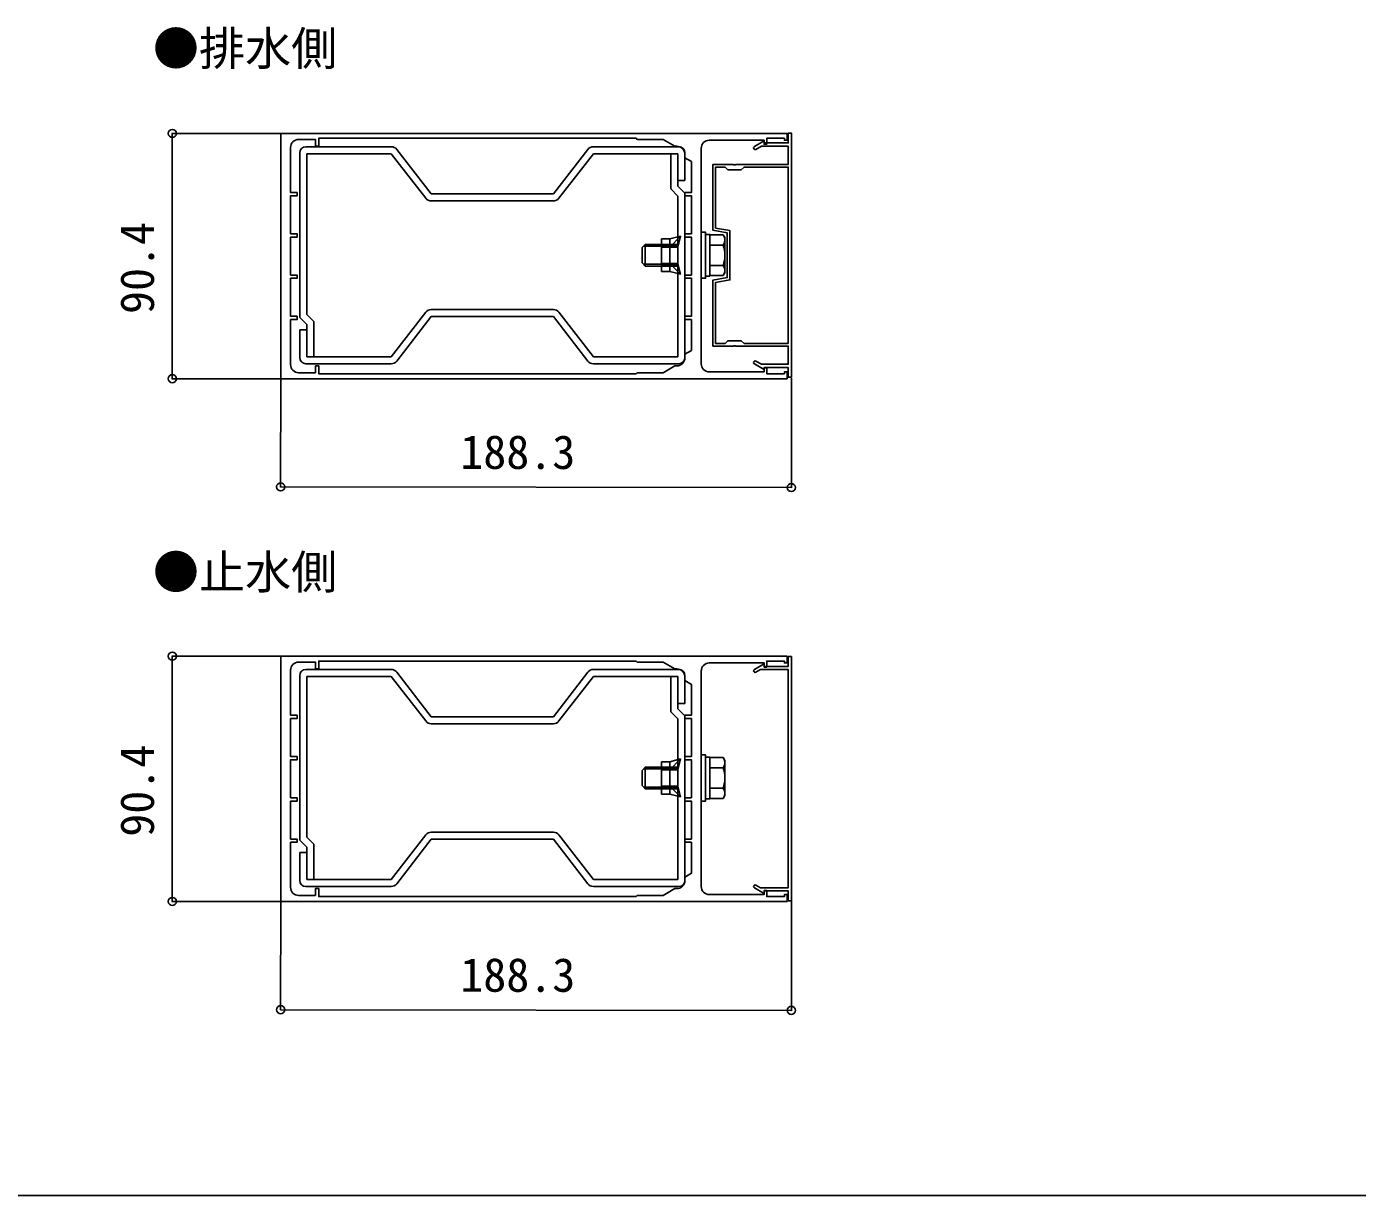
# Model space of a CAD drawing. Units: millimetres, scale not verified, with parts at other scales. Extents: x -8750 to 8750, y -12999 to 12940.
# Drawn here: x -3844 to 1063, y 476 to 4784 of the extents above; entities that cross this region are included whole.
import ezdxf
from ezdxf.enums import TextEntityAlignment as Align

# ---------------------------------------------------------------- set-up
doc = ezdxf.new("R2010")
doc.units = ezdxf.units.MM
doc.header["$LTSCALE"] = 70
for name, color, linetype in [('0-2_USER1', 3, 'Continuous'), ('0-3_YKK_11', 7, 'Continuous'), ('0-5_YKK_13', 4, 'Continuous'), ('0-7_YKK_D', 6, 'Continuous'), ('0-9_YSS_K', 3, 'Continuous')]:
    doc.layers.add(name, color=color, linetype=linetype)
doc.styles.add('ＭＳ ゴシック', font='')
doc.styles.get('ＭＳ ゴシック').set_extended_font_data('MS Gothic')

msp = doc.modelspace()

# ---------------------------------------------------------------- linework, layer by layer
at = {"layer": '0-3_YKK_11'}
for p, q in [((-1356.74, 4335.14), (-1356.74, 3541.14)), ((-1356.74, 2408.2), (-1356.74, 1614.2))]:
    msp.add_line(p, q, dxfattribs=at)
for points in [[(-2906.74, 4390.14), (-1039.74, 4390.14), (-1039.74, 4365.14), (-1049.74, 4365.14), (-1049.74, 4372.14), (-1114.74, 4372.14), (-1114.74, 4350.14), (-1124.74, 4350.14), (-1124.74, 4365.14), (-1326.74, 4365.14)], [(-1326.74, 3511.14), (-1124.74, 3511.14), (-1124.74, 3526.14), (-1114.74, 3526.14), (-1114.74, 3504.14), (-1049.74, 3504.14), (-1049.74, 3511.14), (-1039.74, 3511.14), (-1039.74, 3486.14), (-2906.74, 3486.14), (-2906.74, 4390.14)], [(-1596.74, 4372.14), (-2766.74, 4372.14), (-2766.74, 4343.14), (-2778.74, 4343.14), (-2778.74, 4368.14), (-2840.74, 4368.14)], [(-1446.74, 4343.14), (-1453.44, 4343.14), (-1496.74, 4368.14), (-1592.74, 4368.14), (-1596.74, 4372.14)], [(-1023.74, 3491.14), (-1023.74, 4391.14), (-1035.74, 4391.14), (-1035.74, 4355.14), (-1124.74, 4355.14), (-1124.74, 4359.98), (-1127.01, 4361.29), (-1160.74, 4341.82)], [(-2870.74, 4338.14), (-2870.74, 4172.14), (-2846.74, 4172.14), (-2846.74, 4160.14), (-2870.74, 4160.14), (-2870.74, 4020.14), (-2846.74, 4020.14), (-2846.74, 4008.14), (-2870.74, 4008.14), (-2870.74, 3868.14), (-2846.74, 3868.14), (-2846.74, 3856.14), (-2870.74, 3856.14), (-2870.74, 3716.14), (-2846.74, 3716.14), (-2846.74, 3704.14), (-2870.74, 3704.14), (-2870.74, 3538.14)], [(-1154.74, 4331.43), (-1134.45, 4343.14), (-1035.74, 4343.14), (-1035.74, 4276.14), (-1229.15, 4276.14), (-1230.99, 4274.94), (-1236.49, 4274.94), (-1238.32, 4276.14), (-1313.74, 4276.14), (-1313.74, 4032.98), (-1260.74, 4023.64), (-1260.74, 3858.64), (-1313.74, 3849.29), (-1313.74, 3606.14), (-1238.32, 3606.14), (-1236.49, 3607.34), (-1230.99, 3607.34), (-1229.15, 3606.14), (-1035.74, 3606.14), (-1035.74, 3539.14), (-1134.45, 3539.14), (-1154.74, 3550.85)], [(-1416.74, 3563.14), (-1416.74, 3576.14), (-1392.74, 3589.99), (-1392.74, 3704.14), (-1416.74, 3704.14), (-1416.74, 3716.14), (-1392.74, 3716.14), (-1392.74, 3856.14), (-1416.74, 3856.14), (-1416.74, 3868.14), (-1392.74, 3868.14), (-1392.74, 4008.14), (-1416.74, 4008.14), (-1416.74, 4020.14), (-1392.74, 4020.14), (-1392.74, 4160.14), (-1416.74, 4160.14), (-1416.74, 4172.14), (-1392.74, 4172.14), (-1392.74, 4286.28), (-1416.74, 4300.14), (-1416.74, 4313.14)], [(-2840.74, 3508.14), (-2778.74, 3508.14), (-2778.74, 3533.14), (-2766.74, 3533.14), (-2766.74, 3504.14), (-1596.74, 3504.14), (-1592.74, 3508.14), (-1496.74, 3508.14), (-1453.44, 3533.14), (-1446.74, 3533.14)], [(-1160.74, 3540.46), (-1127.01, 3520.98), (-1124.74, 3522.29), (-1124.74, 3527.14), (-1035.74, 3527.14), (-1035.74, 3491.14), (-1023.74, 3491.14)], [(-2906.74, 2463.2), (-1039.74, 2463.2), (-1039.74, 2438.2), (-1049.74, 2438.2), (-1049.74, 2445.2), (-1114.74, 2445.2), (-1114.74, 2423.2), (-1124.74, 2423.2), (-1124.74, 2438.2), (-1326.74, 2438.2)], [(-1326.74, 1584.2), (-1124.74, 1584.2), (-1124.74, 1599.2), (-1114.74, 1599.2), (-1114.74, 1577.2), (-1049.74, 1577.2), (-1049.74, 1584.2), (-1039.74, 1584.2), (-1039.74, 1559.2), (-2906.74, 1559.2), (-2906.74, 2463.2)], [(-1023.74, 1561.7), (-1023.74, 2461.7), (-1035.74, 2461.7), (-1035.74, 2425.7), (-1124.74, 2425.7), (-1124.74, 2432.55), (-1127.01, 2433.86), (-1160.74, 2414.38)], [(-2870.74, 2411.2), (-2870.74, 2245.2), (-2846.74, 2245.2), (-2846.74, 2233.2), (-2870.74, 2233.2), (-2870.74, 2093.2), (-2846.74, 2093.2), (-2846.74, 2081.2), (-2870.74, 2081.2), (-2870.74, 1941.2), (-2846.74, 1941.2), (-2846.74, 1929.2), (-2870.74, 1929.2), (-2870.74, 1789.2), (-2846.74, 1789.2), (-2846.74, 1777.2), (-2870.74, 1777.2), (-2870.74, 1611.2)], [(-1596.74, 2445.2), (-2766.74, 2445.2), (-2766.74, 2416.2), (-2778.74, 2416.2), (-2778.74, 2441.2), (-2840.74, 2441.2)], [(-1446.74, 2416.2), (-1453.44, 2416.2), (-1496.74, 2441.2), (-1592.74, 2441.2), (-1596.74, 2445.2)], [(-1154.74, 2403.99), (-1137.91, 2413.7), (-1035.74, 2413.7), (-1035.74, 1609.7), (-1137.91, 1609.7), (-1154.74, 1619.41)], [(-1416.74, 1636.2), (-1416.74, 1649.2), (-1392.74, 1663.06), (-1392.74, 1777.2), (-1416.74, 1777.2), (-1416.74, 1789.2), (-1392.74, 1789.2), (-1392.74, 1929.2), (-1416.74, 1929.2), (-1416.74, 1941.2), (-1392.74, 1941.2), (-1392.74, 2081.2), (-1416.74, 2081.2), (-1416.74, 2093.2), (-1392.74, 2093.2), (-1392.74, 2233.2), (-1416.74, 2233.2), (-1416.74, 2245.2), (-1392.74, 2245.2), (-1392.74, 2359.34), (-1416.74, 2373.2), (-1416.74, 2386.2)], [(-2840.74, 1581.2), (-2778.74, 1581.2), (-2778.74, 1606.2), (-2766.74, 1606.2), (-2766.74, 1577.2), (-1596.74, 1577.2), (-1592.74, 1581.2), (-1496.74, 1581.2), (-1453.44, 1606.2), (-1446.74, 1606.2)], [(-1160.74, 1609.02), (-1127.01, 1589.55), (-1124.74, 1590.86), (-1124.74, 1597.7), (-1035.74, 1597.7), (-1035.74, 1561.7), (-1023.74, 1561.7)]]:
    msp.add_lwpolyline(points, dxfattribs=at)
msp.add_lwpolyline([(-1035.74, 3616.14), (-1035.74, 4266.14), (-1198.74, 4266.14), (-1208.74, 4256.14), (-1258.74, 4256.14), (-1268.74, 4266.14), (-1303.74, 4266.14), (-1303.74, 4041.37), (-1250.74, 4032.03), (-1250.74, 3850.25), (-1303.74, 3840.9), (-1303.74, 3616.14), (-1268.74, 3616.14), (-1258.74, 3626.14), (-1208.74, 3626.14), (-1198.74, 3616.14)], close=True, dxfattribs=at)
for centre, radius, start, end in [((-2840.74, 4338.14), 30, 90.00001, 179.99999), ((-1446.74, 4313.14), 30, 0.00001, 89.99999), ((-1326.74, 4335.14), 30, 90.00001, 179.99999), ((-1157.74, 4336.62), 6, 120, 300.00002), ((-2840.74, 3538.14), 30, 180.00001, 269.99999), ((-1446.74, 3563.14), 30, 270.00001, 359.99999), ((-1326.74, 3541.14), 30, 180.00001, 269.99999), ((-1157.74, 3545.65), 6, 59.99998, 240), ((-2840.74, 2411.2), 30, 90.00001, 179.99999), ((-1446.74, 2386.2), 30, 0.00001, 89.99999), ((-1326.74, 2408.2), 30, 90.00001, 179.99999), ((-1157.74, 2409.18), 6, 120, 300.00002), ((-1446.74, 1636.2), 30, 270.00001, 359.99999), ((-1157.74, 1614.22), 6, 59.99998, 240), ((-2840.74, 1611.2), 30, 180.00001, 269.99999), ((-1326.74, 1614.2), 30, 180.00001, 269.99999)]:
    msp.add_arc(centre, radius, start, end, dxfattribs=at)
at = {"layer": '0-5_YKK_13'}
for p, q in [((-2836.74, 4318.14), (-2836.74, 3712.14)), ((-2499.47, 4341.14), (-2813.74, 4341.14)), ((-2478.93, 4331.08), (-2351.74, 4167.14)), ((-1774.54, 4331.08), (-1901.74, 4167.14)), ((-1754, 4341.14), (-1439.74, 4341.14)), ((-1416.74, 4318.14), (-1416.74, 4216.14)), ((-2810.74, 4315.14), (-2810.74, 3722.91)), ((-2499.47, 4315.14), (-2810.74, 4315.14)), ((-2499.47, 4315.14), (-2372.28, 4151.2)), ((-1754, 4315.14), (-1881.2, 4151.2)), ((-1754, 4315.14), (-1442.74, 4315.14)), ((-1468.74, 4185.37), (-1468.74, 4315.14)), ((-1442.74, 4196.14), (-1442.74, 4315.14)), ((-1468.74, 4185.37), (-1442.74, 4159.37)), ((-1416.74, 4216.14), (-1442.74, 4216.14)), ((-1442.74, 4196.14), (-1416.74, 4170.14)), ((-2351.74, 4167.14), (-1901.74, 4167.14)), ((-1901.74, 4141.14), (-2351.74, 4141.14)), ((-1442.74, 3567.14), (-1442.74, 4159.37)), ((-1416.74, 3564.14), (-1416.74, 4170.14)), ((-1574.74, 3969.14), (-1562.74, 3981.14)), ((-1569.22, 3974.66), (-1442.74, 3974.66)), ((-1562.74, 3981.14), (-1562.74, 3901.14)), ((-1442.74, 3981.14), (-1562.74, 3981.14)), ((-1502.74, 4001.14), (-1502.74, 3881.14)), ((-1472.74, 4001.14), (-1502.74, 4001.14)), ((-1502.74, 3981.14), (-1442.74, 3981.14)), ((-1502.74, 3976.14), (-1442.74, 3976.14)), ((-1472.74, 4001.14), (-1432.74, 4011.14)), ((-1472.74, 3971.14), (-1432.74, 4011.14)), ((-1472.74, 4001.14), (-1472.74, 3971.14)), ((-1442.74, 3971.14), (-1432.74, 4011.14)), ((-1324.74, 4018.14), (-1340.74, 4018.14)), ((-1324.74, 3864.14), (-1324.74, 4018.14)), ((-1324.74, 4016.19), (-1275.54, 4016.19)), ((-1324.74, 3866.08), (-1324.74, 4016.19)), ((-1324.74, 3978.67), (-1275.54, 3978.67)), ((-1269.74, 4006.14), (-1275.54, 4016.19)), ((-1269.74, 3876.14), (-1269.74, 4006.14)), ((-1574.74, 3969.14), (-1574.74, 3913.14)), ((-1502.74, 3971.14), (-1472.74, 3971.14)), ((-1472.74, 3971.14), (-1472.74, 3911.14)), ((-1472.74, 3971.14), (-1442.74, 3971.14)), ((-1442.74, 3971.14), (-1442.74, 3911.14)), ((-1574.74, 3913.14), (-1562.74, 3901.14)), ((-1569.22, 3907.62), (-1442.74, 3907.62)), ((-1562.74, 3901.14), (-1442.74, 3901.14)), ((-1502.74, 3906.14), (-1442.74, 3906.14)), ((-1502.74, 3901.14), (-1442.74, 3901.14)), ((-1472.74, 3911.14), (-1432.74, 3871.14)), ((-1472.74, 3911.14), (-1442.74, 3911.14)), ((-1442.74, 3911.14), (-1432.74, 3871.14)), ((-1324.74, 3903.61), (-1275.54, 3903.61)), ((-1269.74, 3876.14), (-1275.54, 3866.08)), ((-1324.74, 3864.14), (-1340.74, 3864.14)), ((-1324.74, 3866.08), (-1275.54, 3866.08)), ((-2499.47, 3567.14), (-2372.28, 3731.08)), ((-1901.74, 3741.14), (-2351.74, 3741.14)), ((-1754, 3567.14), (-1881.2, 3731.08)), ((-2836.74, 3712.14), (-2810.74, 3686.14)), ((-2810.74, 3722.91), (-2784.74, 3696.91)), ((-2810.74, 3686.14), (-2810.74, 3567.14)), ((-2784.74, 3696.91), (-2784.74, 3567.14)), ((-2478.93, 3551.2), (-2351.74, 3715.14)), ((-2351.74, 3715.14), (-1901.74, 3715.14)), ((-1774.54, 3551.2), (-1901.74, 3715.14)), ((-2836.74, 3666.14), (-2810.74, 3666.14)), ((-2836.74, 3564.14), (-2836.74, 3666.14)), ((-2499.47, 3541.14), (-2813.74, 3541.14)), ((-2499.47, 3567.14), (-2810.74, 3567.14)), ((-1754, 3567.14), (-1442.74, 3567.14)), ((-1754, 3541.14), (-1439.74, 3541.14)), ((-2499.47, 2414.2), (-2813.74, 2414.2)), ((-2478.93, 2404.14), (-2351.74, 2240.2)), ((-1774.54, 2404.14), (-1901.74, 2240.2)), ((-1754, 2414.2), (-1439.74, 2414.2)), ((-2836.74, 2391.2), (-2836.74, 1785.2)), ((-2810.74, 2388.2), (-2810.74, 1795.97)), ((-2499.47, 2388.2), (-2810.74, 2388.2)), ((-2499.47, 2388.2), (-2372.28, 2224.26)), ((-1754, 2388.2), (-1881.2, 2224.26)), ((-1754, 2388.2), (-1442.74, 2388.2)), ((-1468.74, 2258.43), (-1468.74, 2388.2)), ((-1442.74, 2269.2), (-1442.74, 2388.2)), ((-1416.74, 2391.2), (-1416.74, 2289.2)), ((-1468.74, 2258.43), (-1442.74, 2232.43)), ((-1416.74, 2289.2), (-1442.74, 2289.2)), ((-1442.74, 2269.2), (-1416.74, 2243.2)), ((-2351.74, 2240.2), (-1901.74, 2240.2)), ((-1901.74, 2214.2), (-2351.74, 2214.2)), ((-1442.74, 1640.2), (-1442.74, 2232.43)), ((-1416.74, 1637.2), (-1416.74, 2243.2)), ((-1502.74, 2074.2), (-1502.74, 1954.2)), ((-1472.74, 2074.2), (-1502.74, 2074.2)), ((-1472.74, 2074.2), (-1432.74, 2084.2)), ((-1472.74, 2044.2), (-1432.74, 2084.2)), ((-1472.74, 2074.2), (-1472.74, 2044.2)), ((-1442.74, 2044.2), (-1432.74, 2084.2)), ((-1324.74, 2091.2), (-1340.74, 2091.2)), ((-1324.74, 1937.2), (-1324.74, 2091.2)), ((-1324.74, 2089.26), (-1275.54, 2089.26)), ((-1324.74, 1939.15), (-1324.74, 2089.26)), ((-1269.74, 2079.2), (-1275.54, 2089.26)), ((-1269.74, 1949.2), (-1269.74, 2079.2)), ((-1574.74, 2042.2), (-1562.74, 2054.2)), ((-1574.74, 2042.2), (-1574.74, 1986.2)), ((-1569.22, 2047.72), (-1442.74, 2047.72)), ((-1562.74, 2054.2), (-1562.74, 1974.2)), ((-1442.74, 2054.2), (-1562.74, 2054.2)), ((-1502.74, 2054.2), (-1442.74, 2054.2)), ((-1502.74, 2049.2), (-1442.74, 2049.2)), ((-1502.74, 2044.2), (-1472.74, 2044.2)), ((-1472.74, 2044.2), (-1472.74, 1984.2)), ((-1472.74, 2044.2), (-1442.74, 2044.2)), ((-1442.74, 2044.2), (-1442.74, 1984.2)), ((-1324.74, 2051.73), (-1275.54, 2051.73)), ((-1574.74, 1986.2), (-1562.74, 1974.2)), ((-1569.22, 1980.68), (-1442.74, 1980.68)), ((-1562.74, 1974.2), (-1442.74, 1974.2)), ((-1502.74, 1979.2), (-1442.74, 1979.2)), ((-1502.74, 1974.2), (-1442.74, 1974.2)), ((-1472.74, 1984.2), (-1432.74, 1944.2)), ((-1472.74, 1984.2), (-1442.74, 1984.2)), ((-1442.74, 1984.2), (-1432.74, 1944.2)), ((-1324.74, 1976.67), (-1275.54, 1976.67)), ((-1324.74, 1937.2), (-1340.74, 1937.2)), ((-1324.74, 1939.15), (-1275.54, 1939.15)), ((-1269.74, 1949.2), (-1275.54, 1939.15)), ((-2836.74, 1785.2), (-2810.74, 1759.2)), ((-2810.74, 1795.97), (-2784.74, 1769.97)), ((-2784.74, 1769.97), (-2784.74, 1640.2)), ((-2499.47, 1640.2), (-2372.28, 1804.14)), ((-2478.93, 1624.26), (-2351.74, 1788.2)), ((-1901.74, 1814.2), (-2351.74, 1814.2)), ((-2351.74, 1788.2), (-1901.74, 1788.2)), ((-1774.54, 1624.26), (-1901.74, 1788.2)), ((-1754, 1640.2), (-1881.2, 1804.14)), ((-2836.74, 1739.2), (-2810.74, 1739.2)), ((-2836.74, 1637.2), (-2836.74, 1739.2)), ((-2810.74, 1759.2), (-2810.74, 1640.2)), ((-2499.47, 1640.2), (-2810.74, 1640.2)), ((-1754, 1640.2), (-1442.74, 1640.2)), ((-2499.47, 1614.2), (-2813.74, 1614.2)), ((-1754, 1614.2), (-1439.74, 1614.2))]:
    msp.add_line(p, q, dxfattribs=at)
for points in [[(-1356.74, 4026.14), (-1356.74, 3856.14), (-1340.74, 3856.14), (-1340.74, 4026.14)], [(-1356.74, 2099.2), (-1356.74, 1929.2), (-1340.74, 1929.2), (-1340.74, 2099.2)]]:
    msp.add_lwpolyline(points, close=True, dxfattribs=at)
for points in [[(-1502.74, 3911.14), (-1472.74, 3911.14), (-1472.74, 3881.14)], [(-1502.74, 3881.14), (-1472.74, 3881.14), (-1432.74, 3871.14)], [(-1502.74, 1984.2), (-1472.74, 1984.2), (-1472.74, 1954.2)], [(-1502.74, 1954.2), (-1472.74, 1954.2), (-1432.74, 1944.2)]]:
    msp.add_lwpolyline(points, dxfattribs=at)
for centre, radius, start, end in [((-2813.74, 4318.14), 23, 90, 180), ((-2499.47, 4315.14), 26, 37.80653, 90), ((-1754, 4315.14), 26, 90, 142.19347), ((-1439.74, 4318.14), 23, 0, 90), ((-2351.74, 4167.14), 26, 217.80653, 270), ((-1901.74, 4167.14), 26, 270, 322.19347), ((-1302.96, 3997.43), 33.23, 325.61575, 34.38425), ((-1393.93, 3941.14), 124.19, 342.41205, 17.58795), ((-1302.96, 3884.85), 33.23, 325.61575, 34.38425), ((-2351.74, 3715.14), 26, 90, 142.19347), ((-1901.74, 3715.14), 26, 37.80653, 90), ((-2813.74, 3564.14), 23, 180, 270), ((-2499.47, 3567.14), 26, 270, 322.19347), ((-1754, 3567.14), 26, 217.80653, 270), ((-1439.74, 3564.14), 23, 270, 0), ((-2813.74, 2391.2), 23, 90, 180), ((-2499.47, 2388.2), 26, 37.80653, 90), ((-1754, 2388.2), 26, 90, 142.19347), ((-1439.74, 2391.2), 23, 0, 90), ((-2351.74, 2240.2), 26, 217.80653, 270), ((-1901.74, 2240.2), 26, 270, 322.19347), ((-1302.96, 2070.49), 33.23, 325.61575, 34.38425), ((-1393.93, 2014.2), 124.19, 342.41205, 17.58795), ((-1302.96, 1957.91), 33.23, 325.61575, 34.38425), ((-2351.74, 1788.2), 26, 90, 142.19347), ((-1901.74, 1788.2), 26, 37.80653, 90), ((-2813.74, 1637.2), 23, 180, 270), ((-2499.47, 1640.2), 26, 270, 322.19347), ((-1754, 1640.2), 26, 217.80653, 270), ((-1439.74, 1637.2), 23, 270, 0)]:
    msp.add_arc(centre, radius, start, end, dxfattribs=at)
at = {"layer": '0-7_YKK_D'}
for p, q in [((-2902.74, 4390.14), (-3307.74, 4390.14)), ((-3306.74, 4390.14), (-3306.74, 3486.14)), ((-2902.74, 3486.14), (-3307.74, 3486.14)), ((-2906.74, 3490.14), (-2907.27, 3086.23)), ((-1023.74, 3487.64), (-1024.27, 3083.73)), ((-2907.27, 3087.23), (-1024.27, 3084.73)), ((-2902.74, 2463.2), (-3307.74, 2463.2)), ((-3306.74, 2463.2), (-3306.74, 1559.2)), ((-2902.74, 1559.2), (-3307.74, 1559.2)), ((-2906.74, 1563.2), (-2907.28, 1158.96)), ((-1023.74, 1560.7), (-1024.28, 1156.46)), ((-2907.27, 1159.96), (-1024.27, 1157.46))]:
    msp.add_line(p, q, dxfattribs=at)
for centre in [(-3306.74, 4390.14), (-3306.74, 3486.14), (-2907.27, 3087.23), (-1024.27, 3084.73), (-3306.74, 2463.2), (-3306.74, 1559.2), (-2907.27, 1159.96), (-1024.27, 1157.46)]:
    msp.add_circle(centre, 15, dxfattribs=at)
at = {"layer": '0-9_YSS_K'}
msp.add_line((-7567.77, 475.6), (7971.01, 475.6), dxfattribs=at)

# ---------------------------------------------------------------- texts
at = {"layer": '0-2_USER1', "style": 'ＭＳ ゴシック'}
for s, p in [('●排水側', (-3378.18, 4603.71)), ('●止水側', (-3378.18, 2673.82))]:
    msp.add_text(s, height=124.6, dxfattribs=at).set_placement(p, align=Align.BOTTOM_LEFT)
at = {"layer": '0-7_YKK_D', "style": 'ＭＳ ゴシック'}
for s, rotation, p in [('90.4', 90, (-3336.74, 3724.67)), ('188.3', 359.924, (-2244.88, 3116.35)), ('90.4', 90, (-3336.74, 1797.74)), ('188.3', 359.924, (-2244.88, 1189.08))]:
    msp.add_text(s, height=124.6, rotation=rotation, dxfattribs=at).set_placement(p, align=Align.BOTTOM_LEFT)

doc.saveas('drawing.dxf')
